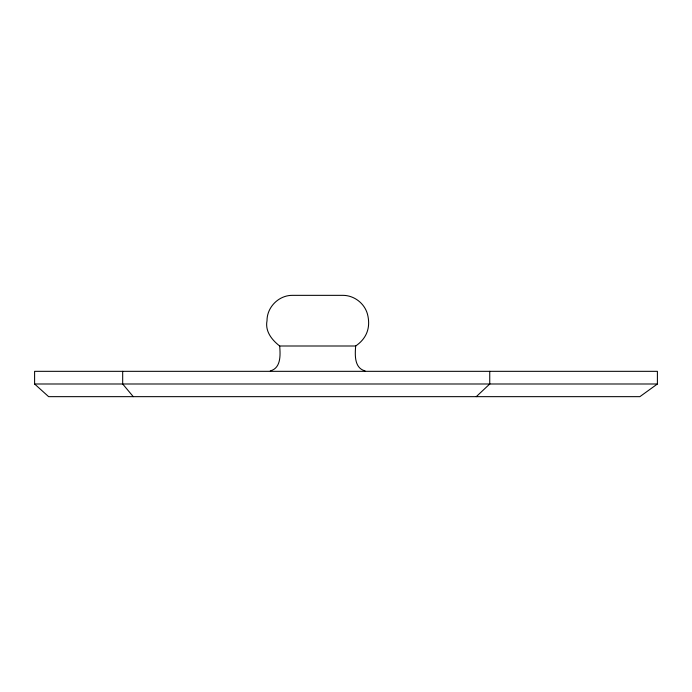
<?xml version="1.0" encoding="UTF-8"?>
<svg xmlns="http://www.w3.org/2000/svg" width="692" height="692" viewBox="0 0 692 692"><rect width="100%" height="100%" fill="white"/><g stroke="black" fill="none" stroke-linecap="round" stroke-linejoin="round"><path stroke-width="1.04" d="M355.671 346C366.968 338.276 370.834 327.169 367.469 314.116C364.511 303.321 354.2 295.406 343.007 295.346L292.344 295.346C278.79 295.259 266.939 307.118 267.017 320.673C264.924 331.278 271.8 339.876 279.68 346L355.671 346C354.97 354.728 354.14 368.058 365.056 370.895M476.286 396.654L489.746 383.991L489.746 371.327M657.4 383.991L639.884 396.654L48.622 396.654L34.6 383.991L34.6 371.327L657.4 371.327L657.4 383.991L489.91 383.991M270.295 370.895C281.212 368.058 280.381 354.728 279.68 346M34.6 383.991L489.746 383.991M133.262 396.654L122.683 383.991L122.683 371.327"/></g></svg>
